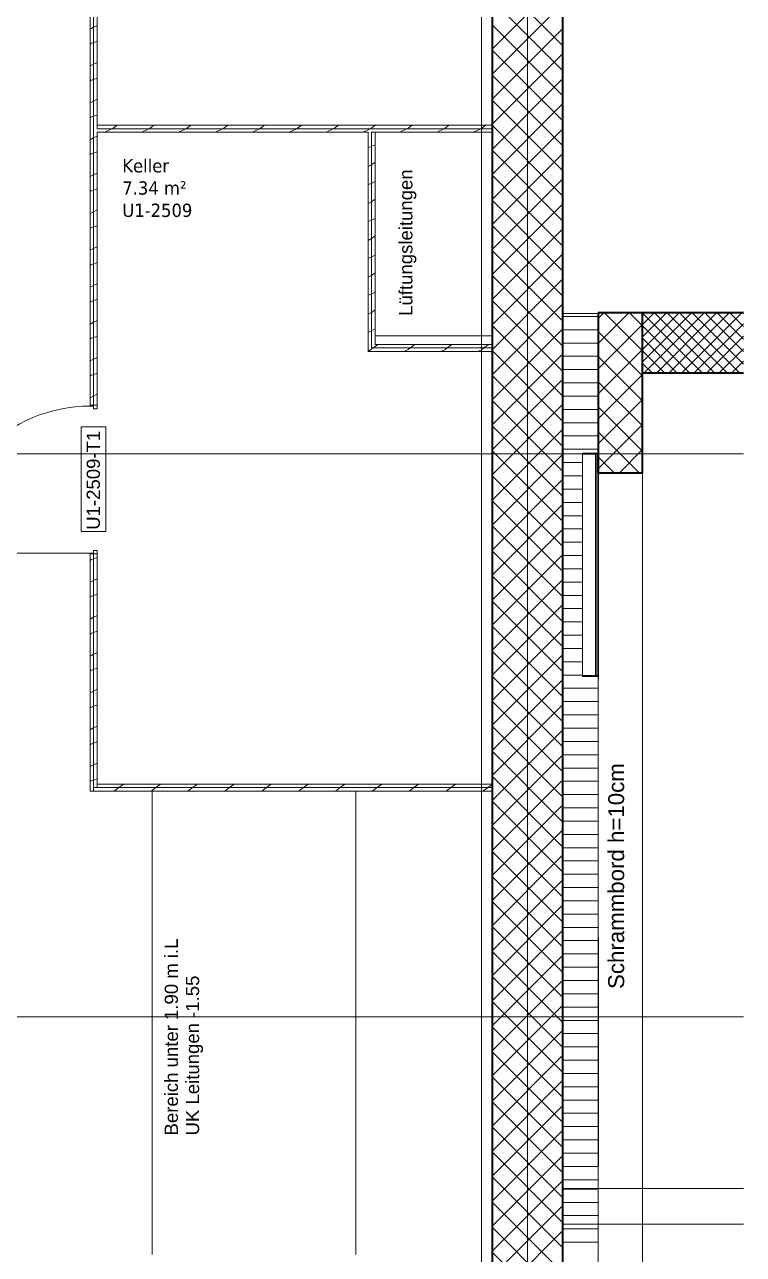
# Model space of a CAD drawing. Extents: x -882 to 937, y -179 to 966.
# Drawn here: x 313.7 to 394.9, y 316 to 454.9 of the extents above; entities that cross this region are included whole.
import ezdxf
from ezdxf.lldxf.tags import DXFTag

# ---------------------------------------------------------------- set-up
doc = ezdxf.new("R2010")
doc.units = 0
doc.layers.get('0').update_dxf_attribs({"lineweight": 13})
for name, color, linetype, lineweight in [('A-AREA-____-IDEN', 7, 'Continuous', 5), ('A-DETL-____-THIN', 7, 'Continuous', 9), ('A-DOOR-____-IDEN', 7, 'Continuous', 5), ('A-DOOR-FRAM-MCUT', 7, 'Continuous', 9), ('A-DOOR-OPNG-OTLN', 7, 'Continuous', 9), ('A-FLOR-____-MCUT', 7, 'Continuous', 35), ('A-FLOR-____-OTLN', 7, 'Continuous', 9), ('A-FLOR-____-OVHD', 7, 'Strichpunkt - Fein', 9), ('A-WALL-____-MCUT', 7, 'Continuous', 35), ('A-WALL-____-PATT', 7, 'Continuous', 35), ('A-WALL-FNSH-MCUT', 7, 'Continuous', 35), ('E-LITE-EQPM-OTLN', 7, 'Continuous', 9), ('S-COLS-____-MCUT', 7, 'Continuous', 35), ('S-COLS-____-OTLN', 7, 'Continuous', 9), ('S-GRID-____-OTLN', 7, 'Continuous', 5), ('Text', 7, 'Continuous', 5)]:
    doc.layers.add(name, color=color, linetype=linetype, lineweight=lineweight)
doc.layers.add('A-DETL-____-OTLN', color=5, linetype='Continuous', lineweight=9, true_color=0x0000ff)
doc.styles.get("Standard").update_dxf_attribs({"font": 'arial.ttf'})
tags = doc.linetypes.add('_Rasterlinie_', pattern=[0.375, 0.2, -0.05, 0.075, -0.05]).pattern_tags.tags
tags[10:11] = [DXFTag(74, 4), DXFTag(75, 0), DXFTag(340, '0'), DXFTag(46, 1.0), DXFTag(50, 0.0), DXFTag(44, 0.0), DXFTag(45, 0.0)]
tags[8:9] = [DXFTag(74, 4), DXFTag(75, 0), DXFTag(340, '0'), DXFTag(46, 1.0), DXFTag(50, 0.0), DXFTag(44, 0.0), DXFTag(45, 0.0)]
tags[6:7] = [DXFTag(74, 4), DXFTag(75, 0), DXFTag(340, '0'), DXFTag(46, 1.0), DXFTag(50, 0.0), DXFTag(44, 0.0), DXFTag(45, 0.0)]
tags[4:5] = [DXFTag(74, 4), DXFTag(75, 0), DXFTag(340, '0'), DXFTag(46, 1.0), DXFTag(50, 0.0), DXFTag(44, 0.0), DXFTag(45, 0.0)]
tags = doc.linetypes.add('Gestrichelt', pattern=[0.1, 0.05, -0.05]).pattern_tags.tags
tags[6:7] = [DXFTag(74, 4), DXFTag(75, 0), DXFTag(340, '0'), DXFTag(46, 1.0), DXFTag(50, 0.0), DXFTag(44, 0.0), DXFTag(45, 0.0)]
tags[4:5] = [DXFTag(74, 4), DXFTag(75, 0), DXFTag(340, '0'), DXFTag(46, 1.0), DXFTag(50, 0.0), DXFTag(44, 0.0), DXFTag(45, 0.0)]
tags = doc.linetypes.add('Strichpunkt - Fein', pattern=[0.2, 0.1, -0.05, 0, -0.05]).pattern_tags.tags
tags[10:11] = [DXFTag(74, 4), DXFTag(75, 0), DXFTag(340, '0'), DXFTag(46, 1.0), DXFTag(50, 0.0), DXFTag(44, 0.0), DXFTag(45, 0.0)]
tags[8:9] = [DXFTag(74, 4), DXFTag(75, 0), DXFTag(340, '0'), DXFTag(46, 1.0), DXFTag(50, 0.0), DXFTag(44, 0.0), DXFTag(45, 0.0)]
tags[6:7] = [DXFTag(74, 4), DXFTag(75, 0), DXFTag(340, '0'), DXFTag(46, 1.0), DXFTag(50, 0.0), DXFTag(44, 0.0), DXFTag(45, 0.0)]
tags[4:5] = [DXFTag(74, 4), DXFTag(75, 0), DXFTag(340, '0'), DXFTag(46, 1.0), DXFTag(50, 0.0), DXFTag(44, 0.0), DXFTag(45, 0.0)]

# ---------------------------------------------------------------- blocks, each defined once
blk = doc.blocks.new('Referenz-A0UJ2GK4XE', base_point=(-896.79, -159.76))
at = {"layer": 'A-DETL-____-OTLN', "color": 0, "linetype": 'Gestrichelt', "ltscale": 0.13}
for p, q in [((365.28, 442.71), (365.28, 419.71)), ((353.28, 419.71), (366.48, 419.71)), ((328.08, 368.29), (328.08, 315.97)), ((351.08, 315.97), (351.08, 368.29))]:
    blk.add_line(p, q, dxfattribs=at)
at = {"layer": 'A-DETL-____-THIN', "color": 0, "linetype": 'Continuous', "ltscale": 0.13}
blk.add_line((383.48, 422.32), (383.48, 415.54), dxfattribs=at)
at = {"layer": 'A-DOOR-____-IDEN', "color": 0, "linetype": 'Continuous', "ltscale": 0.13}
for p, q in [((320.08, 397.62), (320.08, 409.46)), ((320.08, 409.46), (322.86, 409.46)), ((322.86, 409.46), (322.86, 397.62)), ((322.86, 397.62), (320.08, 397.62))]:
    blk.add_line(p, q, dxfattribs=at)
at = {"layer": 'A-DOOR-FRAM-MCUT', "color": 0, "linetype": 'Continuous', "ltscale": 0.13}
for p, q in [((321.08, 411.89), (321.88, 411.89)), ((321.08, 411.79), (321.08, 411.89)), ((321.48, 411.79), (321.08, 411.79)), ((321.48, 411.49), (321.48, 411.79)), ((321.88, 411.49), (321.48, 411.49)), ((321.88, 411.89), (321.88, 411.49)), ((321.08, 395.19), (321.48, 395.19)), ((321.08, 395.09), (321.08, 395.19)), ((321.88, 395.09), (321.08, 395.09)), ((321.48, 395.49), (321.88, 395.49)), ((321.48, 395.19), (321.48, 395.49)), ((321.88, 395.49), (321.88, 395.09))]:
    blk.add_line(p, q, dxfattribs=at)
at = {"layer": 'A-DOOR-OPNG-OTLN', "color": 0, "linetype": 'Continuous', "ltscale": 0.13}
blk.add_line((321.08, 395.19), (304.48, 395.19), dxfattribs=at)
blk.add_ellipse((321.08, 395.19), major_axis=(0, 16.6), ratio=1, start_param=0, end_param=1.570796, dxfattribs=at)
at = {"layer": 'A-FLOR-____-MCUT', "color": 0, "linetype": 'Continuous', "ltscale": 0.35}
for p, q in [((394.87, 422.32), (383.48, 422.32)), ((383.48, 415.54), (394.87, 415.54))]:
    blk.add_line(p, q, dxfattribs=at)
at = {"layer": 'A-FLOR-____-OTLN', "color": 0, "linetype": 'Continuous', "ltscale": 0.13}
for p, q in [((383.48, 421.01), (384.78, 422.32)), ((383.48, 419.6), (386.2, 422.32)), ((383.48, 418.18), (387.61, 422.32)), ((383.48, 416.77), (389.02, 422.32)), ((390.2, 415.54), (383.48, 422.27)), ((383.66, 415.54), (390.44, 422.32)), ((391.62, 415.54), (384.84, 422.32)), ((385.08, 415.54), (391.85, 422.32)), ((393.03, 415.54), (386.26, 422.32)), ((386.49, 415.54), (393.27, 422.32)), ((394.44, 415.54), (387.67, 422.32)), ((387.91, 415.54), (394.68, 422.32)), ((394.87, 416.53), (389.09, 422.32)), ((394.87, 417.95), (390.5, 422.32)), ((394.87, 419.36), (391.91, 422.32)), ((394.87, 420.77), (393.33, 422.32)), ((394.87, 422.19), (394.74, 422.32)), ((389.32, 415.54), (394.87, 421.09)), ((388.79, 415.54), (383.48, 420.86)), ((390.74, 415.54), (394.87, 419.68)), ((387.37, 415.54), (383.48, 419.44)), ((392.15, 415.54), (394.87, 418.26)), ((385.96, 415.54), (383.48, 418.03)), ((393.56, 415.54), (394.87, 416.85)), ((384.55, 415.54), (383.48, 416.61))]:
    blk.add_line(p, q, dxfattribs=at)
at = {"layer": 'A-FLOR-____-OVHD', "color": 0, "linetype": 'Strichpunkt - Fein', "ltscale": 0.13}
for p, q in [((365.28, 502.8), (365.28, 225.5)), ((394.87, 323.4), (374.48, 323.4)), ((374.48, 319.4), (394.87, 319.4))]:
    blk.add_line(p, q, dxfattribs=at)
at = {"layer": 'A-WALL-____-MCUT', "color": 0, "linetype": 'Continuous', "ltscale": 0.35}
for p, q in [((366.48, 503.11), (366.48, 443.11)), ((374.48, 224.3), (374.48, 503.06)), ((366.48, 443.11), (366.48, 368.69)), ((366.48, 368.69), (366.48, 224.3))]:
    blk.add_line(p, q, dxfattribs=at)
at = {"layer": 'A-WALL-____-MCUT', "color": 0, "linetype": 'Continuous', "lineweight": 9, "ltscale": 0.13}
for p, q in [((321.48, 411.89), (321.48, 457.51)), ((321.88, 443.51), (321.88, 443.11)), ((366.48, 443.11), (321.88, 443.11)), ((353.28, 442.71), (352.88, 442.71)), ((352.88, 442.71), (352.88, 418.35)), ((378.48, 422.26), (374.48, 422.26)), ((378.48, 224.3), (378.48, 422.26)), ((366.48, 418.35), (352.88, 418.35)), ((321.48, 368.29), (321.48, 395.09)), ((366.48, 368.69), (321.48, 368.69)), ((321.88, 369.09), (321.88, 368.69))]:
    blk.add_line(p, q, dxfattribs=at)
at = {"layer": 'A-WALL-____-PATT', "color": 0, "linetype": 'Continuous', "lineweight": 9, "ltscale": 0.13}
for p, q in [((374.48, 452.48), (366.48, 460.48)), ((366.48, 452.09), (374.48, 460.09)), ((374.48, 449.66), (366.48, 457.66)), ((366.48, 449.27), (374.48, 457.27)), ((321.48, 454.57), (321.08, 454.37)), ((321.88, 454.77), (321.48, 454.57)), ((374.48, 446.83), (366.48, 454.83)), ((366.48, 446.44), (374.48, 454.44)), ((321.48, 452.85), (321.23, 452.77)), ((321.88, 452.98), (321.48, 452.85)), ((321.19, 452.75), (321.08, 452.67)), ((374.48, 444), (366.48, 452)), ((366.48, 443.61), (374.48, 451.61)), ((321.48, 450.4), (321.08, 450.2)), ((321.88, 450.6), (321.48, 450.4)), ((321.48, 448.68), (321.23, 448.6)), ((321.88, 448.82), (321.48, 448.68)), ((374.48, 441.17), (366.48, 449.17)), ((366.48, 440.78), (374.48, 448.78)), ((321.19, 448.59), (321.08, 448.5)), ((321.48, 446.24), (321.08, 446.04)), ((321.88, 446.44), (321.48, 446.24)), ((374.48, 438.34), (366.48, 446.34)), ((366.48, 437.95), (374.48, 445.95)), ((321.48, 444.52), (321.23, 444.44)), ((321.88, 444.65), (321.48, 444.52)), ((321.19, 444.42), (321.08, 444.34)), ((323.55, 443.11), (322.75, 442.71)), ((323.76, 443.22), (323.55, 443.11)), ((324.14, 443.51), (323.69, 443.17)), ((327.72, 443.11), (326.92, 442.71)), ((327.93, 443.22), (327.72, 443.11)), ((328.3, 443.51), (327.86, 443.17)), ((331.88, 443.11), (331.08, 442.71)), ((332.09, 443.22), (331.88, 443.11)), ((332.47, 443.51), (332.02, 443.17)), ((336.05, 443.11), (335.25, 442.71)), ((336.26, 443.22), (336.05, 443.11)), ((336.63, 443.51), (336.19, 443.17)), ((340.21, 443.11), (339.41, 442.71)), ((340.42, 443.22), (340.21, 443.11)), ((340.8, 443.51), (340.35, 443.18)), ((344.38, 443.11), (343.58, 442.71)), ((344.59, 443.22), (344.38, 443.11)), ((344.96, 443.51), (344.52, 443.18)), ((348.54, 443.11), (347.74, 442.71)), ((348.75, 443.22), (348.54, 443.11)), ((349.13, 443.51), (348.68, 443.18)), ((352.71, 443.11), (351.91, 442.71)), ((352.92, 443.22), (352.71, 443.11)), ((353.29, 443.51), (352.85, 443.18)), ((356.87, 443.11), (356.07, 442.71)), ((357.08, 443.22), (356.87, 443.11)), ((357.46, 443.51), (357.01, 443.18)), ((361.04, 443.11), (360.24, 442.71)), ((361.25, 443.22), (361.04, 443.11)), ((361.62, 443.51), (361.18, 443.18)), ((365.2, 443.11), (364.4, 442.71)), ((365.41, 443.22), (365.2, 443.11)), ((365.79, 443.51), (365.34, 443.18)), ((374.48, 435.51), (366.48, 443.51)), ((366.48, 435.12), (374.48, 443.12)), ((321.48, 442.07), (321.08, 441.87)), ((321.88, 442.27), (321.48, 442.07)), ((321.48, 440.35), (321.23, 440.27)), ((321.88, 440.49), (321.48, 440.35)), ((352.88, 441.1), (352.48, 440.97)), ((352.88, 441.11), (352.88, 441.1)), ((353.28, 441.31), (352.92, 441.13)), ((374.48, 432.68), (366.48, 440.68)), ((321.19, 440.26), (321.08, 440.17)), ((352.88, 439.03), (352.48, 438.83)), ((352.88, 439.03), (352.85, 439.01)), ((353.28, 439.33), (352.88, 439.03)), ((352.92, 439.05), (352.88, 439.03)), ((366.48, 432.3), (374.48, 440.3)), ((321.48, 437.91), (321.08, 437.71)), ((321.88, 438.11), (321.48, 437.91)), ((374.48, 429.86), (366.48, 437.86)), ((321.48, 436.19), (321.23, 436.11)), ((321.88, 436.32), (321.48, 436.19)), ((352.88, 436.94), (352.48, 436.8)), ((352.88, 436.94), (352.88, 436.94)), ((353.28, 437.15), (352.92, 436.97)), ((366.48, 429.47), (374.48, 437.47)), ((321.19, 436.09), (321.08, 436.01)), ((352.88, 434.86), (352.48, 434.66)), ((352.88, 434.87), (352.85, 434.85)), ((353.28, 435.17), (352.88, 434.87)), ((352.92, 434.89), (352.88, 434.86)), ((374.48, 427.03), (366.48, 435.03)), ((321.48, 433.74), (321.08, 433.54)), ((321.88, 433.94), (321.48, 433.74)), ((366.48, 426.64), (374.48, 434.64)), ((321.48, 432.02), (321.23, 431.94)), ((321.88, 432.16), (321.48, 432.02)), ((352.88, 432.77), (352.48, 432.64)), ((352.88, 432.78), (352.88, 432.77)), ((353.28, 432.98), (352.92, 432.8)), ((374.48, 424.2), (366.48, 432.2)), ((321.19, 431.93), (321.08, 431.84)), ((352.88, 430.7), (352.48, 430.5)), ((352.88, 430.7), (352.85, 430.68)), ((353.28, 431), (352.88, 430.7)), ((352.92, 430.72), (352.88, 430.7)), ((366.48, 423.81), (374.48, 431.81)), ((321.48, 429.58), (321.08, 429.38)), ((321.88, 429.78), (321.48, 429.58)), ((374.48, 421.37), (366.48, 429.37)), ((321.48, 427.86), (321.23, 427.78)), ((321.88, 427.99), (321.48, 427.86)), ((352.88, 428.61), (352.48, 428.48)), ((352.88, 428.61), (352.88, 428.61)), ((353.28, 428.82), (352.92, 428.64)), ((366.48, 420.98), (374.48, 428.98)), ((321.19, 427.76), (321.08, 427.68)), ((352.88, 426.53), (352.48, 426.33)), ((352.88, 426.54), (352.85, 426.52)), ((353.28, 426.84), (352.88, 426.54)), ((352.92, 426.56), (352.88, 426.53)), ((374.48, 418.54), (366.48, 426.54)), ((321.48, 425.41), (321.08, 425.21)), ((321.88, 425.61), (321.48, 425.41)), ((366.48, 418.15), (374.48, 426.15)), ((321.48, 423.7), (321.23, 423.61)), ((321.88, 423.83), (321.48, 423.7)), ((352.88, 424.44), (352.48, 424.31)), ((352.88, 424.45), (352.88, 424.44)), ((353.28, 424.65), (352.92, 424.47)), ((374.48, 415.71), (366.48, 423.71)), ((321.19, 423.6), (321.08, 423.51)), ((352.88, 422.37), (352.48, 422.17)), ((352.88, 422.37), (352.85, 422.35)), ((353.28, 422.67), (352.88, 422.37)), ((352.92, 422.39), (352.88, 422.37)), ((366.48, 415.32), (374.48, 423.32)), ((321.48, 421.25), (321.08, 421.05)), ((321.88, 421.45), (321.48, 421.25)), ((374.48, 412.89), (366.48, 420.89)), ((374.48, 421.91), (378.48, 421.91)), ((321.48, 419.53), (321.23, 419.45)), ((321.88, 419.66), (321.48, 419.53)), ((352.88, 420.28), (352.48, 420.15)), ((352.88, 420.28), (352.88, 420.28)), ((353.28, 420.49), (352.92, 420.31)), ((366.48, 412.5), (374.48, 420.5)), ((374.48, 420.41), (378.48, 420.41)), ((321.19, 419.44), (321.08, 419.35)), ((352.88, 418.2), (352.48, 418)), ((352.88, 418.21), (352.85, 418.19)), ((353.07, 418.35), (352.88, 418.21)), ((352.92, 418.23), (352.88, 418.21)), ((353.28, 418.51), (353.07, 418.35)), ((353.6, 418.75), (353.28, 418.51)), ((357.08, 418.23), (356.53, 417.95)), ((357.23, 418.35), (357.02, 418.19)), ((357.77, 418.75), (357.23, 418.35)), ((361.25, 418.23), (360.7, 417.95)), ((361.4, 418.35), (361.18, 418.19)), ((361.93, 418.75), (361.4, 418.35)), ((365.41, 418.23), (364.86, 417.95)), ((365.56, 418.35), (365.35, 418.19)), ((366.1, 418.75), (365.56, 418.35)), ((374.48, 418.91), (378.48, 418.91)), ((321.48, 417.08), (321.08, 416.88)), ((321.88, 417.28), (321.48, 417.08)), ((374.48, 410.06), (366.48, 418.06)), ((366.48, 409.67), (374.48, 417.67)), ((374.48, 417.41), (378.48, 417.41)), ((321.48, 415.37), (321.23, 415.28)), ((321.88, 415.5), (321.48, 415.37)), ((374.48, 415.91), (378.48, 415.91)), ((321.2, 415.27), (321.08, 415.18)), ((374.48, 407.23), (366.48, 415.23)), ((366.48, 406.84), (374.48, 414.84)), ((374.48, 414.41), (378.48, 414.41)), ((321.48, 412.92), (321.08, 412.72)), ((321.88, 413.12), (321.48, 412.92)), ((374.48, 412.91), (378.48, 412.91)), ((374.48, 404.4), (366.48, 412.4)), ((366.48, 404.01), (374.48, 412.01)), ((374.48, 411.41), (378.48, 411.41)), ((374.48, 409.91), (378.48, 409.91)), ((374.48, 401.57), (366.48, 409.57)), ((366.48, 401.18), (374.48, 409.18)), ((374.48, 408.41), (378.48, 408.41)), ((374.48, 398.74), (366.48, 406.74)), ((366.48, 398.35), (374.48, 406.35)), ((374.48, 406.91), (378.48, 406.91)), ((374.48, 405.41), (376.68, 405.41)), ((374.48, 395.91), (366.48, 403.91)), ((366.48, 395.53), (374.48, 403.53)), ((374.48, 403.91), (376.68, 403.91)), ((374.48, 402.41), (376.68, 402.41)), ((374.48, 393.09), (366.48, 401.09)), ((366.48, 392.7), (374.48, 400.7)), ((374.48, 400.91), (376.68, 400.91)), ((374.48, 399.41), (376.68, 399.41)), ((374.48, 390.26), (366.48, 398.26)), ((366.48, 389.87), (374.48, 397.87)), ((374.48, 397.91), (376.68, 397.91)), ((374.48, 396.41), (376.68, 396.41)), ((321.48, 394.54), (321.23, 394.46)), ((321.88, 394.68), (321.48, 394.54)), ((374.48, 387.43), (366.48, 395.43)), ((366.48, 387.04), (374.48, 395.04)), ((374.48, 394.91), (376.68, 394.91)), ((321.2, 394.45), (321.08, 394.36)), ((374.48, 393.41), (376.68, 393.41)), ((321.48, 392.09), (321.08, 391.89)), ((321.88, 392.29), (321.48, 392.09)), ((374.48, 384.6), (366.48, 392.6)), ((366.48, 384.21), (374.48, 392.21)), ((374.48, 391.91), (376.68, 391.91)), ((321.48, 390.38), (321.23, 390.3)), ((321.88, 390.51), (321.48, 390.38)), ((374.48, 390.41), (376.68, 390.41)), ((321.2, 390.28), (321.08, 390.19)), ((374.48, 381.77), (366.48, 389.77)), ((366.48, 381.38), (374.48, 389.38)), ((321.48, 387.93), (321.08, 387.73)), ((321.88, 388.13), (321.48, 387.93)), ((374.48, 388.91), (376.68, 388.91)), ((321.48, 386.21), (321.23, 386.13)), ((321.88, 386.35), (321.48, 386.21)), ((374.48, 378.94), (366.48, 386.94)), ((366.48, 378.55), (374.48, 386.55)), ((374.48, 387.41), (376.68, 387.41)), ((321.2, 386.12), (321.08, 386.03)), ((374.48, 385.91), (376.68, 385.91)), ((321.48, 383.76), (321.08, 383.56)), ((321.88, 383.96), (321.48, 383.76)), ((374.48, 376.12), (366.48, 384.12)), ((366.48, 375.73), (374.48, 383.73)), ((374.48, 384.41), (376.68, 384.41)), ((321.48, 382.05), (321.23, 381.97)), ((321.88, 382.18), (321.48, 382.05)), ((374.48, 382.91), (376.68, 382.91)), ((321.2, 381.95), (321.08, 381.86)), ((374.48, 373.29), (366.48, 381.29)), ((366.48, 372.9), (374.48, 380.9)), ((374.48, 381.41), (376.68, 381.41)), ((321.48, 379.6), (321.08, 379.4)), ((321.88, 379.8), (321.48, 379.6)), ((374.48, 379.91), (378.48, 379.91)), ((321.48, 377.88), (321.23, 377.8)), ((321.88, 378.02), (321.48, 377.88)), ((374.48, 370.46), (366.48, 378.46)), ((366.48, 370.07), (374.48, 378.07)), ((374.48, 378.41), (378.48, 378.41)), ((321.2, 377.79), (321.08, 377.7)), ((374.48, 376.91), (378.48, 376.91)), ((321.48, 375.43), (321.08, 375.23)), ((321.88, 375.63), (321.48, 375.43)), ((374.48, 367.63), (366.48, 375.63)), ((366.48, 367.24), (374.48, 375.24)), ((374.48, 375.41), (378.48, 375.41)), ((321.48, 373.72), (321.23, 373.64)), ((321.88, 373.85), (321.48, 373.72)), ((374.48, 373.91), (378.48, 373.91)), ((321.2, 373.62), (321.08, 373.53)), ((374.48, 364.8), (366.48, 372.8)), ((366.48, 364.41), (374.48, 372.41)), ((374.48, 372.41), (378.48, 372.41)), ((321.48, 371.27), (321.08, 371.07)), ((321.88, 371.47), (321.48, 371.27)), ((374.48, 370.91), (378.48, 370.91)), ((321.48, 369.55), (321.23, 369.47)), ((321.88, 369.69), (321.48, 369.55)), ((374.48, 361.97), (366.48, 369.97)), ((366.48, 361.58), (374.48, 369.58)), ((321.2, 369.46), (321.08, 369.37)), ((324.34, 368.69), (323.81, 368.29)), ((324.87, 369.09), (324.34, 368.69)), ((328.51, 368.69), (327.97, 368.29)), ((329.04, 369.09), (328.51, 368.69)), ((332.67, 368.69), (332.14, 368.29)), ((333.2, 369.09), (332.67, 368.69)), ((336.84, 368.69), (336.3, 368.29)), ((337.37, 369.09), (336.84, 368.69)), ((341, 368.69), (340.47, 368.29)), ((341.53, 369.09), (341, 368.69)), ((345.17, 368.69), (344.63, 368.29)), ((345.7, 369.09), (345.17, 368.69)), ((349.33, 368.69), (348.8, 368.29)), ((349.86, 369.09), (349.33, 368.69)), ((353.5, 368.69), (352.96, 368.29)), ((354.03, 369.09), (353.5, 368.69)), ((357.66, 368.69), (357.13, 368.29)), ((358.19, 369.09), (357.66, 368.69)), ((361.83, 368.69), (361.29, 368.29)), ((362.36, 369.09), (361.83, 368.69)), ((365.99, 368.69), (365.46, 368.29)), ((366.48, 369.05), (365.99, 368.69)), ((374.48, 369.41), (378.48, 369.41)), ((374.48, 359.15), (366.48, 367.15)), ((366.48, 358.76), (374.48, 366.76)), ((374.48, 367.91), (378.48, 367.91)), ((374.48, 366.41), (378.48, 366.41)), ((374.48, 356.32), (366.48, 364.32)), ((366.48, 355.93), (374.48, 363.93)), ((374.48, 364.91), (378.48, 364.91)), ((374.48, 363.41), (378.48, 363.41)), ((374.48, 353.49), (366.48, 361.49)), ((374.48, 361.91), (378.48, 361.91)), ((366.48, 353.1), (374.48, 361.1)), ((374.48, 360.41), (378.48, 360.41)), ((374.48, 350.66), (366.48, 358.66)), ((374.48, 358.91), (378.48, 358.91)), ((366.48, 350.27), (374.48, 358.27)), ((374.48, 357.41), (378.48, 357.41)), ((374.48, 347.83), (366.48, 355.83)), ((374.48, 355.91), (378.48, 355.91)), ((366.48, 347.44), (374.48, 355.44)), ((374.48, 354.41), (378.48, 354.41)), ((374.48, 345), (366.48, 353)), ((374.48, 352.91), (378.48, 352.91)), ((366.48, 344.61), (374.48, 352.61)), ((374.48, 342.17), (366.48, 350.17)), ((374.48, 351.41), (378.48, 351.41)), ((366.48, 341.79), (374.48, 349.79)), ((374.48, 349.91), (378.48, 349.91)), ((374.48, 339.35), (366.48, 347.35)), ((374.48, 348.41), (378.48, 348.41)), ((366.48, 338.96), (374.48, 346.96)), ((374.48, 346.91), (378.48, 346.91)), ((374.48, 336.52), (366.48, 344.52)), ((374.48, 345.41), (378.48, 345.41)), ((366.48, 336.13), (374.48, 344.13)), ((374.48, 343.91), (378.48, 343.91)), ((374.48, 342.41), (378.48, 342.41)), ((374.48, 333.69), (366.48, 341.69)), ((366.48, 333.3), (374.48, 341.3)), ((374.48, 340.91), (378.48, 340.91)), ((374.48, 339.41), (378.48, 339.41)), ((374.48, 330.86), (366.48, 338.86)), ((366.48, 330.47), (374.48, 338.47)), ((374.48, 337.91), (378.48, 337.91)), ((374.48, 336.41), (378.48, 336.41)), ((374.48, 328.03), (366.48, 336.03)), ((366.48, 327.64), (374.48, 335.64)), ((374.48, 334.91), (378.48, 334.91)), ((374.48, 333.41), (378.48, 333.41)), ((374.48, 325.2), (366.48, 333.2)), ((366.48, 324.81), (374.48, 332.81)), ((374.48, 331.91), (378.48, 331.91)), ((374.48, 322.38), (366.48, 330.38)), ((366.48, 321.99), (374.48, 329.99)), ((374.48, 330.41), (378.48, 330.41)), ((374.48, 328.91), (378.48, 328.91)), ((374.48, 319.55), (366.48, 327.55)), ((366.48, 319.16), (374.48, 327.16)), ((374.48, 327.41), (378.48, 327.41)), ((374.48, 325.91), (378.48, 325.91)), ((374.48, 316.72), (366.48, 324.72)), ((366.48, 316.33), (374.48, 324.33)), ((374.48, 324.41), (378.48, 324.41)), ((374.48, 323.35), (378.48, 323.35)), ((374.48, 313.89), (366.48, 321.89)), ((366.48, 313.5), (374.48, 321.5)), ((374.48, 321.85), (378.48, 321.85)), ((374.48, 320.35), (378.48, 320.35)), ((374.48, 311.06), (366.48, 319.06)), ((366.48, 310.67), (374.48, 318.67)), ((374.48, 318.85), (378.48, 318.85)), ((374.48, 317.35), (378.48, 317.35)), ((374.48, 308.23), (366.48, 316.23))]:
    blk.add_line(p, q, dxfattribs=at)
at = {"layer": 'A-WALL-FNSH-MCUT', "color": 0, "linetype": 'Continuous', "lineweight": 9, "ltscale": 0.13}
for p, q in [((321.08, 457.51), (321.08, 411.89)), ((321.88, 443.51), (321.88, 457.51)), ((366.48, 443.51), (321.88, 443.51)), ((321.88, 411.89), (321.88, 442.71)), ((321.88, 442.71), (352.48, 442.71)), ((352.48, 442.71), (352.48, 417.95)), ((353.28, 442.71), (366.48, 442.71)), ((353.28, 418.75), (353.28, 442.71)), ((366.48, 418.75), (353.28, 418.75)), ((352.48, 417.95), (366.48, 417.95)), ((321.08, 411.89), (321.88, 411.89)), ((321.08, 395.09), (321.08, 368.29)), ((321.88, 395.09), (321.08, 395.09)), ((321.88, 369.09), (321.88, 395.09)), ((321.08, 368.29), (366.48, 368.29)), ((366.48, 369.09), (321.88, 369.09))]:
    blk.add_line(p, q, dxfattribs=at)
at = {"layer": 'E-LITE-EQPM-OTLN', "color": 0, "linetype": 'Continuous', "ltscale": 0.13}
for p, q in [((378.48, 406.46), (376.68, 406.46)), ((376.68, 406.36), (376.68, 406.46)), ((376.68, 406.46), (378.48, 406.46)), ((376.68, 381.26), (376.68, 406.46)), ((376.68, 406.36), (378.16, 406.36)), ((376.68, 381.36), (376.68, 406.36)), ((378.52, 406.36), (376.68, 406.36)), ((376.68, 381.36), (376.68, 406.36)), ((376.68, 406.36), (376.68, 381.36)), ((378.16, 406.36), (378.32, 406.36)), ((378.16, 381.36), (378.16, 406.36)), ((378.16, 406.36), (378.16, 381.36)), ((378.16, 406.36), (378.32, 406.36)), ((378.16, 406.36), (378.32, 406.36)), ((378.32, 406.36), (378.52, 406.36)), ((378.32, 381.36), (378.32, 406.36)), ((378.32, 406.36), (378.32, 381.36)), ((378.52, 406.75), (378.48, 406.75)), ((378.48, 406.46), (378.48, 406.75)), ((378.48, 406.75), (378.52, 406.75)), ((378.48, 406.75), (378.48, 380.96)), ((378.48, 406.36), (378.48, 406.46)), ((378.48, 381.26), (378.48, 406.46)), ((378.48, 406.46), (378.48, 406.36)), ((378.48, 381.36), (378.48, 406.36)), ((378.48, 406.36), (378.48, 381.36)), ((378.52, 380.96), (378.52, 406.75)), ((378.52, 406.75), (378.52, 406.36)), ((378.52, 381.36), (378.52, 406.36)), ((378.52, 406.36), (378.52, 381.36)), ((378.52, 381.36), (378.52, 406.36)), ((376.68, 381.36), (378.16, 381.36)), ((376.68, 381.26), (376.68, 381.36)), ((376.68, 381.36), (378.52, 381.36)), ((378.48, 381.26), (376.68, 381.26)), ((378.48, 381.26), (376.68, 381.26)), ((378.16, 381.36), (378.32, 381.36)), ((378.32, 381.36), (378.16, 381.36)), ((378.16, 381.36), (378.32, 381.36)), ((378.32, 381.36), (378.52, 381.36)), ((378.48, 381.26), (378.48, 381.36)), ((378.48, 381.36), (378.48, 381.26)), ((378.48, 380.96), (378.48, 381.26)), ((378.52, 380.96), (378.48, 380.96)), ((378.52, 380.96), (378.48, 380.96)), ((378.52, 381.36), (378.52, 380.96)), ((378.52, 351.75), (378.48, 351.75)), ((378.48, 351.75), (378.52, 351.75)), ((378.52, 325.96), (378.52, 351.75)), ((378.52, 351.75), (378.52, 351.36)), ((378.48, 351.36), (378.52, 351.36)), ((378.52, 351.36), (378.48, 351.36)), ((378.52, 326.36), (378.52, 351.36)), ((378.52, 351.36), (378.52, 326.36)), ((378.52, 326.36), (378.52, 351.36)), ((378.48, 326.36), (378.52, 326.36)), ((378.48, 326.36), (378.52, 326.36)), ((378.52, 325.96), (378.48, 325.96)), ((378.52, 325.96), (378.48, 325.96)), ((378.52, 326.36), (378.52, 325.96))]:
    blk.add_line(p, q, dxfattribs=at)
at = {"layer": 'S-COLS-____-MCUT', "color": 0, "linetype": 'Continuous', "ltscale": 0.35}
for p, q in [((383.48, 422.32), (378.48, 422.32)), ((378.48, 422.32), (378.48, 406.75)), ((383.48, 404.25), (383.48, 422.32)), ((378.48, 406.75), (378.48, 406.46)), ((378.48, 406.46), (378.48, 406.36)), ((378.48, 406.36), (378.48, 404.25)), ((378.48, 404.25), (378.52, 404.25)), ((378.52, 404.25), (383.48, 404.25))]:
    blk.add_line(p, q, dxfattribs=at)
at = {"layer": 'S-COLS-____-OTLN', "color": 0, "linetype": 'Continuous', "ltscale": 0.13}
for p, q in [((378.48, 421.67), (379.12, 422.32)), ((378.48, 418.84), (381.95, 422.32)), ((383.48, 418.03), (379.19, 422.32)), ((383.48, 420.86), (382.01, 422.32)), ((378.48, 416.01), (383.48, 421.01)), ((383.48, 415.2), (378.48, 420.2)), ((378.48, 413.18), (383.48, 418.18)), ((383.48, 412.37), (378.48, 417.37)), ((378.48, 410.35), (383.48, 415.35)), ((383.48, 409.54), (378.48, 414.54)), ((378.48, 407.53), (383.48, 412.53)), ((383.48, 406.71), (378.48, 411.71)), ((383.11, 404.25), (378.48, 408.89)), ((378.52, 404.74), (383.48, 409.7)), ((380.28, 404.25), (378.52, 406.02)), ((380.86, 404.25), (383.48, 406.87)), ((383.48, 280.59), (383.48, 404.25))]:
    blk.add_line(p, q, dxfattribs=at)
at = {"layer": 'S-GRID-____-OTLN', "color": 0, "linetype": '_Rasterlinie_', "ltscale": 0.13}
for p, q in [((370.48, 186.3), (370.48, 949.68)), ((79.08, 406.4), (394.87, 406.4)), ((80.65, 342.8), (394.87, 342.8))]:
    blk.add_line(p, q, dxfattribs=at)
at = {"layer": 'A-AREA-____-IDEN', "color": 0, "linetype": 'Continuous', "ltscale": 0.13, "char_height": 1.5, "attachment_point": 1}
for s, insert in [('{\\W0.9;\\fVerdana;Keller}', (324.72, 439.68)), ('{\\W0.9;\\fVerdana;7.34 m²}', (324.72, 437.17)), ('{\\W0.9;\\fVerdana;U1-2509}', (324.72, 434.65))]:
    blk.add_mtext(s, dxfattribs=dict(at, insert=insert))
at = {"layer": 'A-DOOR-____-IDEN', "color": 0, "linetype": 'Continuous', "ltscale": 0.13, "insert": (320.7, 397.82), "char_height": 1.5, "attachment_point": 1, "rotation": 90}
blk.add_mtext('{\\fArial;U1-2509-T1}', dxfattribs=at)
at = {"layer": 'Text', "color": 0, "linetype": 'Continuous', "ltscale": 0.13, "attachment_point": 1, "rotation": 90}
for s, insert, char_height in [('{\\fArial;Lüftungsleitungen}', (355.99, 421.98), 1.5), ('{\\fArial;Schrammbord h=10cm}', (379.6, 345.95), 1.8), ('{\\fArial;Bereich unter 1.90 m i.L}', (329.51, 329.41), 1.5), ('{\\fArial;UK Leitungen -1.55}', (331.9, 329.41), 1.5)]:
    blk.add_mtext(s, dxfattribs=dict(at, insert=insert, char_height=char_height))

msp = doc.modelspace()

# ---------------------------------------------------------------- block references
at = {"color": 9, "lineweight": 25, "ltscale": 0.25, "true_color": 0xc0c0c0}
msp.add_blockref('Referenz-A0UJ2GK4XE', (-896.79, -159.76), dxfattribs=at)

doc.saveas('drawing.dxf')
